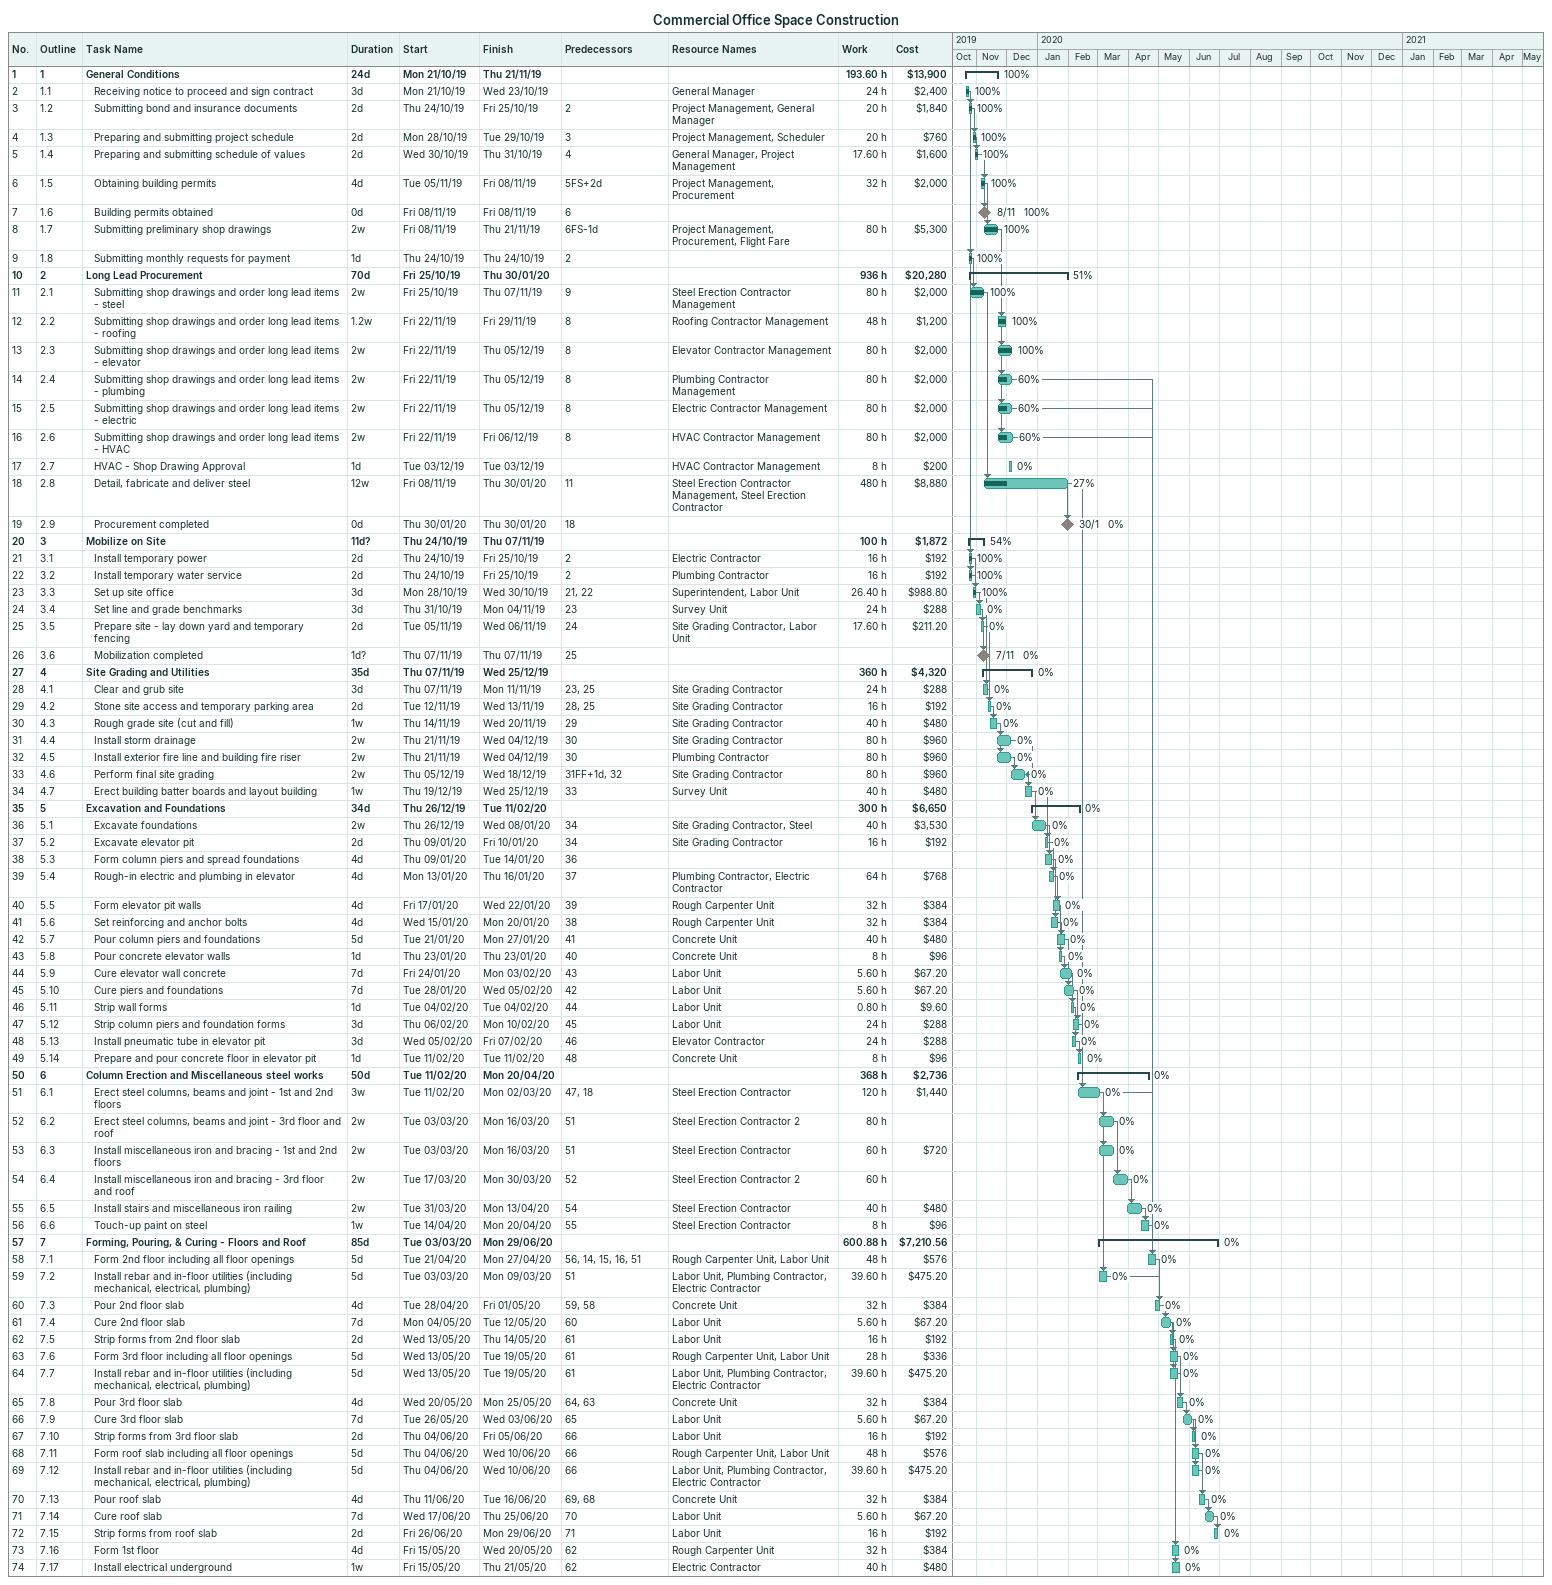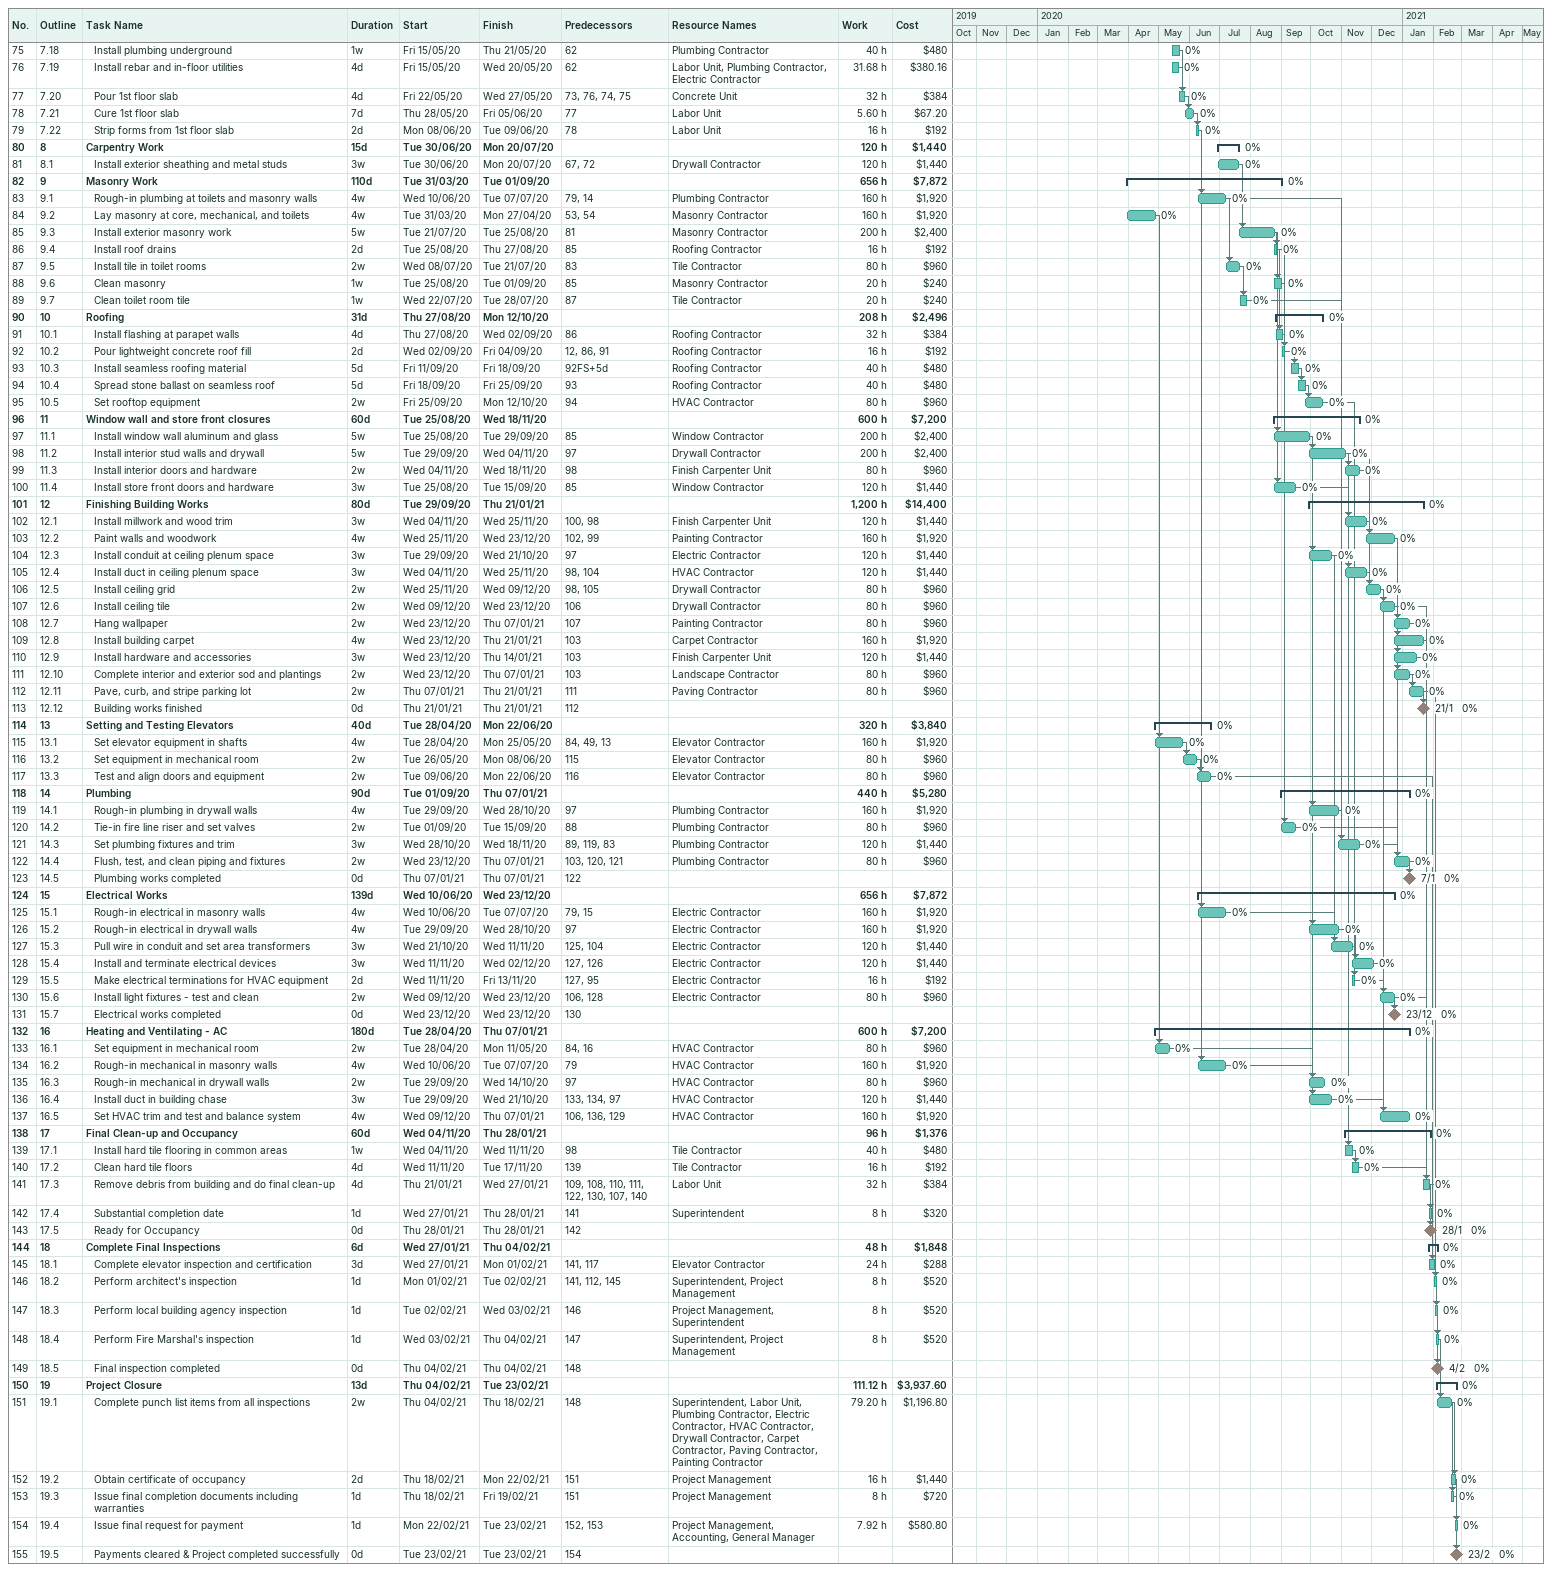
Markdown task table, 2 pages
Commercial Office Space Construction

| ID | WBS | Task | Duration | Start | Finish | Predecessors | Resources | % complete | Work (h) | Cost ($) |
|---|---|---|---|---|---|---|---|---|---|---|
| 1 | 1 | **General Conditions** | 24d | 2019-10-21 | 2019-11-21 |  |  | 100 | 193.60 | 13900 |
| 2 | 1.1 | Receiving notice to proceed and sign contract | 3d | 2019-10-21 | 2019-10-23 |  | General Manager | 100 | 24 | 2400 |
| 3 | 1.2 | Submitting bond and insurance documents | 2d | 2019-10-24 | 2019-10-25 | 2 | Project Management, General Manager | 100 | 20 | 1840 |
| 4 | 1.3 | Preparing and submitting project schedule | 2d | 2019-10-28 | 2019-10-29 | 3 | Project Management, Scheduler | 100 | 20 | 760 |
| 5 | 1.4 | Preparing and submitting schedule of values | 2d | 2019-10-30 | 2019-10-31 | 4 | General Manager, Project Management | 100 | 17.60 | 1600 |
| 6 | 1.5 | Obtaining building permits | 4d | 2019-11-05 | 2019-11-08 | 5FS+2d | Project Management, Procurement | 100 | 32 | 2000 |
| 7 | 1.6 | Building permits obtained | 0d | 2019-11-08 | 2019-11-08 | 6 |  | 100 |  |  |
| 8 | 1.7 | Submitting preliminary shop drawings | 2w | 2019-11-08 | 2019-11-21 | 6FS-1d | Project Management, Procurement, Flight Fare | 100 | 80 | 5300 |
| 9 | 1.8 | Submitting monthly requests for payment | 1d | 2019-10-24 | 2019-10-24 | 2 |  | 100 |  |  |
| 10 | 2 | **Long Lead Procurement** | 70d | 2019-10-25 | 2020-01-30 |  |  | 51 | 936 | 20280 |
| 11 | 2.1 | Submitting shop drawings and order long lead items - steel | 2w | 2019-10-25 | 2019-11-07 | 9 | Steel Erection Contractor Management | 100 | 80 | 2000 |
| 12 | 2.2 | Submitting shop drawings and order long lead items - roofing | 1.2w | 2019-11-22 | 2019-11-29 | 8 | Roofing Contractor Management | 100 | 48 | 1200 |
| 13 | 2.3 | Submitting shop drawings and order long lead items - elevator | 2w | 2019-11-22 | 2019-12-05 | 8 | Elevator Contractor Management | 100 | 80 | 2000 |
| 14 | 2.4 | Submitting shop drawings and order long lead items - plumbing | 2w | 2019-11-22 | 2019-12-05 | 8 | Plumbing Contractor Management | 60 | 80 | 2000 |
| 15 | 2.5 | Submitting shop drawings and order long lead items - electric | 2w | 2019-11-22 | 2019-12-05 | 8 | Electric Contractor Management | 60 | 80 | 2000 |
| 16 | 2.6 | Submitting shop drawings and order long lead items - HVAC | 2w | 2019-11-22 | 2019-12-06 | 8 | HVAC Contractor Management | 60 | 80 | 2000 |
| 17 | 2.7 | HVAC - Shop Drawing Approval | 1d | 2019-12-03 | 2019-12-03 |  | HVAC Contractor Management | 0 | 8 | 200 |
| 18 | 2.8 | Detail, fabricate and deliver steel | 12w | 2019-11-08 | 2020-01-30 | 11 | Steel Erection Contractor Management, Steel Erection Contractor | 27 | 480 | 8880 |
| 19 | 2.9 | Procurement completed | 0d | 2020-01-30 | 2020-01-30 | 18 |  | 0 |  |  |
| 20 | 3 | **Mobilize on Site** | 11d? | 2019-10-24 | 2019-11-07 |  |  | 54 | 100 | 1872 |
| 21 | 3.1 | Install temporary power | 2d | 2019-10-24 | 2019-10-25 | 2 | Electric Contractor | 100 | 16 | 192 |
| 22 | 3.2 | Install temporary water service | 2d | 2019-10-24 | 2019-10-25 | 2 | Plumbing Contractor | 100 | 16 | 192 |
| 23 | 3.3 | Set up site office | 3d | 2019-10-28 | 2019-10-30 | 21, 22 | Superintendent, Labor Unit | 100 | 26.40 | 988.80 |
| 24 | 3.4 | Set line and grade benchmarks | 3d | 2019-10-31 | 2019-11-04 | 23 | Survey Unit | 0 | 24 | 288 |
| 25 | 3.5 | Prepare site - lay down yard and temporary fencing | 2d | 2019-11-05 | 2019-11-06 | 24 | Site Grading Contractor, Labor Unit | 0 | 17.60 | 211.20 |
| 26 | 3.6 | Mobilization completed | 1d? | 2019-11-07 | 2019-11-07 | 25 |  | 0 |  |  |
| 27 | 4 | **Site Grading and Utilities** | 35d | 2019-11-07 | 2019-12-25 |  |  | 0 | 360 | 4320 |
| 28 | 4.1 | Clear and grub site | 3d | 2019-11-07 | 2019-11-11 | 23, 25 | Site Grading Contractor | 0 | 24 | 288 |
| 29 | 4.2 | Stone site access and temporary parking area | 2d | 2019-11-12 | 2019-11-13 | 28, 25 | Site Grading Contractor | 0 | 16 | 192 |
| 30 | 4.3 | Rough grade site (cut and fill) | 1w | 2019-11-14 | 2019-11-20 | 29 | Site Grading Contractor | 0 | 40 | 480 |
| 31 | 4.4 | Install storm drainage | 2w | 2019-11-21 | 2019-12-04 | 30 | Site Grading Contractor | 0 | 80 | 960 |
| 32 | 4.5 | Install exterior fire line and building fire riser | 2w | 2019-11-21 | 2019-12-04 | 30 | Plumbing Contractor | 0 | 80 | 960 |
| 33 | 4.6 | Perform final site grading | 2w | 2019-12-05 | 2019-12-18 | 31FF+1d, 32 | Site Grading Contractor | 0 | 80 | 960 |
| 34 | 4.7 | Erect building batter boards and layout building | 1w | 2019-12-19 | 2019-12-25 | 33 | Survey Unit | 0 | 40 | 480 |
| 35 | 5 | **Excavation and Foundations** | 34d | 2019-12-26 | 2020-02-11 |  |  | 0 | 300 | 6650 |
| 36 | 5.1 | Excavate foundations | 2w | 2019-12-26 | 2020-01-08 | 34 | Site Grading Contractor, Steel | 0 | 40 | 3530 |
| 37 | 5.2 | Excavate elevator pit | 2d | 2020-01-09 | 2020-01-10 | 34 | Site Grading Contractor | 0 | 16 | 192 |
| 38 | 5.3 | Form column piers and spread foundations | 4d | 2020-01-09 | 2020-01-14 | 36 |  | 0 |  |  |
| 39 | 5.4 | Rough-in electric and plumbing in elevator | 4d | 2020-01-13 | 2020-01-16 | 37 | Plumbing Contractor, Electric Contractor | 0 | 64 | 768 |
| 40 | 5.5 | Form elevator pit walls | 4d | 2020-01-17 | 2020-01-22 | 39 | Rough Carpenter Unit | 0 | 32 | 384 |
| 41 | 5.6 | Set reinforcing and anchor bolts | 4d | 2020-01-15 | 2020-01-20 | 38 | Rough Carpenter Unit | 0 | 32 | 384 |
| 42 | 5.7 | Pour column piers and foundations | 5d | 2020-01-21 | 2020-01-27 | 41 | Concrete Unit | 0 | 40 | 480 |
| 43 | 5.8 | Pour concrete elevator walls | 1d | 2020-01-23 | 2020-01-23 | 40 | Concrete Unit | 0 | 8 | 96 |
| 44 | 5.9 | Cure elevator wall concrete | 7d | 2020-01-24 | 2020-02-03 | 43 | Labor Unit | 0 | 5.60 | 67.20 |
| 45 | 5.10 | Cure piers and foundations | 7d | 2020-01-28 | 2020-02-05 | 42 | Labor Unit | 0 | 5.60 | 67.20 |
| 46 | 5.11 | Strip wall forms | 1d | 2020-02-04 | 2020-02-04 | 44 | Labor Unit | 0 | 0.80 | 9.60 |
| 47 | 5.12 | Strip column piers and foundation forms | 3d | 2020-02-06 | 2020-02-10 | 45 | Labor Unit | 0 | 24 | 288 |
| 48 | 5.13 | Install pneumatic tube in elevator pit | 3d | 2020-02-05 | 2020-02-07 | 46 | Elevator Contractor | 0 | 24 | 288 |
| 49 | 5.14 | Prepare and pour concrete floor in elevator pit | 1d | 2020-02-11 | 2020-02-11 | 48 | Concrete Unit | 0 | 8 | 96 |
| 50 | 6 | **Column Erection and Miscellaneous steel works** | 50d | 2020-02-11 | 2020-04-20 |  |  | 0 | 368 | 2736 |
| 51 | 6.1 | Erect steel columns, beams and joint - 1st and 2nd floors | 3w | 2020-02-11 | 2020-03-02 | 47, 18 | Steel Erection Contractor | 0 | 120 | 1440 |
| 52 | 6.2 | Erect steel columns, beams and joint - 3rd floor and roof | 2w | 2020-03-03 | 2020-03-16 | 51 | Steel Erection Contractor 2 | 0 | 80 |  |
| 53 | 6.3 | Install miscellaneous iron and bracing - 1st and 2nd floors | 2w | 2020-03-03 | 2020-03-16 | 51 | Steel Erection Contractor | 0 | 60 | 720 |
| 54 | 6.4 | Install miscellaneous iron and bracing - 3rd floor and roof | 2w | 2020-03-17 | 2020-03-30 | 52 | Steel Erection Contractor 2 | 0 | 60 |  |
| 55 | 6.5 | Install stairs and miscellaneous iron railing | 2w | 2020-03-31 | 2020-04-13 | 54 | Steel Erection Contractor | 0 | 40 | 480 |
| 56 | 6.6 | Touch-up paint on steel | 1w | 2020-04-14 | 2020-04-20 | 55 | Steel Erection Contractor | 0 | 8 | 96 |
| 57 | 7 | **Forming, Pouring, & Curing - Floors and Roof** | 85d | 2020-03-03 | 2020-06-29 |  |  | 0 | 600.88 | 7210.56 |
| 58 | 7.1 | Form 2nd floor including all floor openings | 5d | 2020-04-21 | 2020-04-27 | 56, 14, 15, 16, 51 | Rough Carpenter Unit, Labor Unit | 0 | 48 | 576 |
| 59 | 7.2 | Install rebar and in-floor utilities (including mechanical, electrical, plumbing) | 5d | 2020-03-03 | 2020-03-09 | 51 | Labor Unit, Plumbing Contractor, Electric Contractor | 0 | 39.60 | 475.20 |
| 60 | 7.3 | Pour 2nd floor slab | 4d | 2020-04-28 | 2020-05-01 | 59, 58 | Concrete Unit | 0 | 32 | 384 |
| 61 | 7.4 | Cure 2nd floor slab | 7d | 2020-05-04 | 2020-05-12 | 60 | Labor Unit | 0 | 5.60 | 67.20 |
| 62 | 7.5 | Strip forms from 2nd floor slab | 2d | 2020-05-13 | 2020-05-14 | 61 | Labor Unit | 0 | 16 | 192 |
| 63 | 7.6 | Form 3rd floor including all floor openings | 5d | 2020-05-13 | 2020-05-19 | 61 | Rough Carpenter Unit, Labor Unit | 0 | 28 | 336 |
| 64 | 7.7 | Install rebar and in-floor utilities (including mechanical, electrical, plumbing) | 5d | 2020-05-13 | 2020-05-19 | 61 | Labor Unit, Plumbing Contractor, Electric Contractor | 0 | 39.60 | 475.20 |
| 65 | 7.8 | Pour 3rd floor slab | 4d | 2020-05-20 | 2020-05-25 | 64, 63 | Concrete Unit | 0 | 32 | 384 |
| 66 | 7.9 | Cure 3rd floor slab | 7d | 2020-05-26 | 2020-06-03 | 65 | Labor Unit | 0 | 5.60 | 67.20 |
| 67 | 7.10 | Strip forms from 3rd floor slab | 2d | 2020-06-04 | 2020-06-05 | 66 | Labor Unit | 0 | 16 | 192 |
| 68 | 7.11 | Form roof slab including all floor openings | 5d | 2020-06-04 | 2020-06-10 | 66 | Rough Carpenter Unit, Labor Unit | 0 | 48 | 576 |
| 69 | 7.12 | Install rebar and in-floor utilities (including mechanical, electrical, plumbing) | 5d | 2020-06-04 | 2020-06-10 | 66 | Labor Unit, Plumbing Contractor, Electric Contractor | 0 | 39.60 | 475.20 |
| 70 | 7.13 | Pour roof slab | 4d | 2020-06-11 | 2020-06-16 | 69, 68 | Concrete Unit | 0 | 32 | 384 |
| 71 | 7.14 | Cure roof slab | 7d | 2020-06-17 | 2020-06-25 | 70 | Labor Unit | 0 | 5.60 | 67.20 |
| 72 | 7.15 | Strip forms from roof slab | 2d | 2020-06-26 | 2020-06-29 | 71 | Labor Unit | 0 | 16 | 192 |
| 73 | 7.16 | Form 1st floor | 4d | 2020-05-15 | 2020-05-20 | 62 | Rough Carpenter Unit | 0 | 32 | 384 |
| 74 | 7.17 | Install electrical underground | 1w | 2020-05-15 | 2020-05-21 | 62 | Electric Contractor | 0 | 40 | 480 |
| 75 | 7.18 | Install plumbing underground | 1w | 2020-05-15 | 2020-05-21 | 62 | Plumbing Contractor | 0 | 40 | 480 |
| 76 | 7.19 | Install rebar and in-floor utilities | 4d | 2020-05-15 | 2020-05-20 | 62 | Labor Unit, Plumbing Contractor, Electric Contractor | 0 | 31.68 | 380.16 |
| 77 | 7.20 | Pour 1st floor slab | 4d | 2020-05-22 | 2020-05-27 | 73, 76, 74, 75 | Concrete Unit | 0 | 32 | 384 |
| 78 | 7.21 | Cure 1st floor slab | 7d | 2020-05-28 | 2020-06-05 | 77 | Labor Unit | 0 | 5.60 | 67.20 |
| 79 | 7.22 | Strip forms from 1st floor slab | 2d | 2020-06-08 | 2020-06-09 | 78 | Labor Unit | 0 | 16 | 192 |
| 80 | 8 | **Carpentry Work** | 15d | 2020-06-30 | 2020-07-20 |  |  | 0 | 120 | 1440 |
| 81 | 8.1 | Install exterior sheathing and metal studs | 3w | 2020-06-30 | 2020-07-20 | 67, 72 | Drywall Contractor | 0 | 120 | 1440 |
| 82 | 9 | **Masonry Work** | 110d | 2020-03-31 | 2020-09-01 |  |  | 0 | 656 | 7872 |
| 83 | 9.1 | Rough-in plumbing at toilets and masonry walls | 4w | 2020-06-10 | 2020-07-07 | 79, 14 | Plumbing Contractor | 0 | 160 | 1920 |
| 84 | 9.2 | Lay masonry at core, mechanical, and toilets | 4w | 2020-03-31 | 2020-04-27 | 53, 54 | Masonry Contractor | 0 | 160 | 1920 |
| 85 | 9.3 | Install exterior masonry work | 5w | 2020-07-21 | 2020-08-25 | 81 | Masonry Contractor | 0 | 200 | 2400 |
| 86 | 9.4 | Install roof drains | 2d | 2020-08-25 | 2020-08-27 | 85 | Roofing Contractor | 0 | 16 | 192 |
| 87 | 9.5 | Install tile in toilet rooms | 2w | 2020-07-08 | 2020-07-21 | 83 | Tile Contractor | 0 | 80 | 960 |
| 88 | 9.6 | Clean masonry | 1w | 2020-08-25 | 2020-09-01 | 85 | Masonry Contractor | 0 | 20 | 240 |
| 89 | 9.7 | Clean toilet room tile | 1w | 2020-07-22 | 2020-07-28 | 87 | Tile Contractor | 0 | 20 | 240 |
| 90 | 10 | **Roofing** | 31d | 2020-08-27 | 2020-10-12 |  |  | 0 | 208 | 2496 |
| 91 | 10.1 | Install flashing at parapet walls | 4d | 2020-08-27 | 2020-09-02 | 86 | Roofing Contractor | 0 | 32 | 384 |
| 92 | 10.2 | Pour lightweight concrete roof fill | 2d | 2020-09-02 | 2020-09-04 | 12, 86, 91 | Roofing Contractor | 0 | 16 | 192 |
| 93 | 10.3 | Install seamless roofing material | 5d | 2020-09-11 | 2020-09-18 | 92FS+5d | Roofing Contractor | 0 | 40 | 480 |
| 94 | 10.4 | Spread stone ballast on seamless roof | 5d | 2020-09-18 | 2020-09-25 | 93 | Roofing Contractor | 0 | 40 | 480 |
| 95 | 10.5 | Set rooftop equipment | 2w | 2020-09-25 | 2020-10-12 | 94 | HVAC Contractor | 0 | 80 | 960 |
| 96 | 11 | **Window wall and store front closures** | 60d | 2020-08-25 | 2020-11-18 |  |  | 0 | 600 | 7200 |
| 97 | 11.1 | Install window wall aluminum and glass | 5w | 2020-08-25 | 2020-09-29 | 85 | Window Contractor | 0 | 200 | 2400 |
| 98 | 11.2 | Install interior stud walls and drywall | 5w | 2020-09-29 | 2020-11-04 | 97 | Drywall Contractor | 0 | 200 | 2400 |
| 99 | 11.3 | Install interior doors and hardware | 2w | 2020-11-04 | 2020-11-18 | 98 | Finish Carpenter Unit | 0 | 80 | 960 |
| 100 | 11.4 | Install store front doors and hardware | 3w | 2020-08-25 | 2020-09-15 | 85 | Window Contractor | 0 | 120 | 1440 |
| 101 | 12 | **Finishing Building Works** | 80d | 2020-09-29 | 2021-01-21 |  |  | 0 | 1200 | 14400 |
| 102 | 12.1 | Install millwork and wood trim | 3w | 2020-11-04 | 2020-11-25 | 100, 98 | Finish Carpenter Unit | 0 | 120 | 1440 |
| 103 | 12.2 | Paint walls and woodwork | 4w | 2020-11-25 | 2020-12-23 | 102, 99 | Painting Contractor | 0 | 160 | 1920 |
| 104 | 12.3 | Install conduit at ceiling plenum space | 3w | 2020-09-29 | 2020-10-21 | 97 | Electric Contractor | 0 | 120 | 1440 |
| 105 | 12.4 | Install duct in ceiling plenum space | 3w | 2020-11-04 | 2020-11-25 | 98, 104 | HVAC Contractor | 0 | 120 | 1440 |
| 106 | 12.5 | Install ceiling grid | 2w | 2020-11-25 | 2020-12-09 | 98, 105 | Drywall Contractor | 0 | 80 | 960 |
| 107 | 12.6 | Install ceiling tile | 2w | 2020-12-09 | 2020-12-23 | 106 | Drywall Contractor | 0 | 80 | 960 |
| 108 | 12.7 | Hang wallpaper | 2w | 2020-12-23 | 2021-01-07 | 107 | Painting Contractor | 0 | 80 | 960 |
| 109 | 12.8 | Install building carpet | 4w | 2020-12-23 | 2021-01-21 | 103 | Carpet Contractor | 0 | 160 | 1920 |
| 110 | 12.9 | Install hardware and accessories | 3w | 2020-12-23 | 2021-01-14 | 103 | Finish Carpenter Unit | 0 | 120 | 1440 |
| 111 | 12.10 | Complete interior and exterior sod and plantings | 2w | 2020-12-23 | 2021-01-07 | 103 | Landscape Contractor | 0 | 80 | 960 |
| 112 | 12.11 | Pave, curb, and stripe parking lot | 2w | 2021-01-07 | 2021-01-21 | 111 | Paving Contractor | 0 | 80 | 960 |
| 113 | 12.12 | Building works finished | 0d | 2021-01-21 | 2021-01-21 | 112 |  | 0 |  |  |
| 114 | 13 | **Setting and Testing Elevators** | 40d | 2020-04-28 | 2020-06-22 |  |  | 0 | 320 | 3840 |
| 115 | 13.1 | Set elevator equipment in shafts | 4w | 2020-04-28 | 2020-05-25 | 84, 49, 13 | Elevator Contractor | 0 | 160 | 1920 |
| 116 | 13.2 | Set equipment in mechanical room | 2w | 2020-05-26 | 2020-06-08 | 115 | Elevator Contractor | 0 | 80 | 960 |
| 117 | 13.3 | Test and align doors and equipment | 2w | 2020-06-09 | 2020-06-22 | 116 | Elevator Contractor | 0 | 80 | 960 |
| 118 | 14 | **Plumbing** | 90d | 2020-09-01 | 2021-01-07 |  |  | 0 | 440 | 5280 |
| 119 | 14.1 | Rough-in plumbing in drywall walls | 4w | 2020-09-29 | 2020-10-28 | 97 | Plumbing Contractor | 0 | 160 | 1920 |
| 120 | 14.2 | Tie-in fire line riser and set valves | 2w | 2020-09-01 | 2020-09-15 | 88 | Plumbing Contractor | 0 | 80 | 960 |
| 121 | 14.3 | Set plumbing fixtures and trim | 3w | 2020-10-28 | 2020-11-18 | 89, 119, 83 | Plumbing Contractor | 0 | 120 | 1440 |
| 122 | 14.4 | Flush, test, and clean piping and fixtures | 2w | 2020-12-23 | 2021-01-07 | 103, 120, 121 | Plumbing Contractor | 0 | 80 | 960 |
| 123 | 14.5 | Plumbing works completed | 0d | 2021-01-07 | 2021-01-07 | 122 |  | 0 |  |  |
| 124 | 15 | **Electrical Works** | 139d | 2020-06-10 | 2020-12-23 |  |  | 0 | 656 | 7872 |
| 125 | 15.1 | Rough-in electrical in masonry walls | 4w | 2020-06-10 | 2020-07-07 | 79, 15 | Electric Contractor | 0 | 160 | 1920 |
| 126 | 15.2 | Rough-in electrical in drywall walls | 4w | 2020-09-29 | 2020-10-28 | 97 | Electric Contractor | 0 | 160 | 1920 |
| 127 | 15.3 | Pull wire in conduit and set area transformers | 3w | 2020-10-21 | 2020-11-11 | 125, 104 | Electric Contractor | 0 | 120 | 1440 |
| 128 | 15.4 | Install and terminate electrical devices | 3w | 2020-11-11 | 2020-12-02 | 127, 126 | Electric Contractor | 0 | 120 | 1440 |
| 129 | 15.5 | Make electrical terminations for HVAC equipment | 2d | 2020-11-11 | 2020-11-13 | 127, 95 | Electric Contractor | 0 | 16 | 192 |
| 130 | 15.6 | Install light fixtures - test and clean | 2w | 2020-12-09 | 2020-12-23 | 106, 128 | Electric Contractor | 0 | 80 | 960 |
| 131 | 15.7 | Electrical works completed | 0d | 2020-12-23 | 2020-12-23 | 130 |  | 0 |  |  |
| 132 | 16 | **Heating and Ventilating - AC** | 180d | 2020-04-28 | 2021-01-07 |  |  | 0 | 600 | 7200 |
| 133 | 16.1 | Set equipment in mechanical room | 2w | 2020-04-28 | 2020-05-11 | 84, 16 | HVAC Contractor | 0 | 80 | 960 |
| 134 | 16.2 | Rough-in mechanical in masonry walls | 4w | 2020-06-10 | 2020-07-07 | 79 | HVAC Contractor | 0 | 160 | 1920 |
| 135 | 16.3 | Rough-in mechanical in drywall walls | 2w | 2020-09-29 | 2020-10-14 | 97 | HVAC Contractor | 0 | 80 | 960 |
| 136 | 16.4 | Install duct in building chase | 3w | 2020-09-29 | 2020-10-21 | 133, 134, 97 | HVAC Contractor | 0 | 120 | 1440 |
| 137 | 16.5 | Set HVAC trim and test and balance system | 4w | 2020-12-09 | 2021-01-07 | 106, 136, 129 | HVAC Contractor | 0 | 160 | 1920 |
| 138 | 17 | **Final Clean-up and Occupancy** | 60d | 2020-11-04 | 2021-01-28 |  |  | 0 | 96 | 1376 |
| 139 | 17.1 | Install hard tile flooring in common areas | 1w | 2020-11-04 | 2020-11-11 | 98 | Tile Contractor | 0 | 40 | 480 |
| 140 | 17.2 | Clean hard tile floors | 4d | 2020-11-11 | 2020-11-17 | 139 | Tile Contractor | 0 | 16 | 192 |
| 141 | 17.3 | Remove debris from building and do final clean-up | 4d | 2021-01-21 | 2021-01-27 | 109, 108, 110, 111, 122, 130, 107, 140 | Labor Unit | 0 | 32 | 384 |
| 142 | 17.4 | Substantial completion date | 1d | 2021-01-27 | 2021-01-28 | 141 | Superintendent | 0 | 8 | 320 |
| 143 | 17.5 | Ready for Occupancy | 0d | 2021-01-28 | 2021-01-28 | 142 |  | 0 |  |  |
| 144 | 18 | **Complete Final Inspections** | 6d | 2021-01-27 | 2021-02-04 |  |  | 0 | 48 | 1848 |
| 145 | 18.1 | Complete elevator inspection and certification | 3d | 2021-01-27 | 2021-02-01 | 141, 117 | Elevator Contractor | 0 | 24 | 288 |
| 146 | 18.2 | Perform architect's inspection | 1d | 2021-02-01 | 2021-02-02 | 141, 112, 145 | Superintendent, Project Management | 0 | 8 | 520 |
| 147 | 18.3 | Perform local building agency inspection | 1d | 2021-02-02 | 2021-02-03 | 146 | Project Management, Superintendent | 0 | 8 | 520 |
| 148 | 18.4 | Perform Fire Marshal's inspection | 1d | 2021-02-03 | 2021-02-04 | 147 | Superintendent, Project Management | 0 | 8 | 520 |
| 149 | 18.5 | Final inspection completed | 0d | 2021-02-04 | 2021-02-04 | 148 |  | 0 |  |  |
| 150 | 19 | **Project Closure** | 13d | 2021-02-04 | 2021-02-23 |  |  | 0 | 111.12 | 3937.60 |
| 151 | 19.1 | Complete punch list items from all inspections | 2w | 2021-02-04 | 2021-02-18 | 148 | Superintendent, Labor Unit, Plumbing Contractor, Electric Contractor, HVAC Contractor, Drywall Contractor, Carpet Contractor, Paving Contractor, Painting Contractor | 0 | 79.20 | 1196.80 |
| 152 | 19.2 | Obtain certificate of occupancy | 2d | 2021-02-18 | 2021-02-22 | 151 | Project Management | 0 | 16 | 1440 |
| 153 | 19.3 | Issue final completion documents including warranties | 1d | 2021-02-18 | 2021-02-19 | 151 | Project Management | 0 | 8 | 720 |
| 154 | 19.4 | Issue final request for payment | 1d | 2021-02-22 | 2021-02-23 | 152, 153 | Project Management, Accounting, General Manager | 0 | 7.92 | 580.80 |
| 155 | 19.5 | Payments cleared & Project completed successfully | 0d | 2021-02-23 | 2021-02-23 | 154 |  | 0 |  |  |
